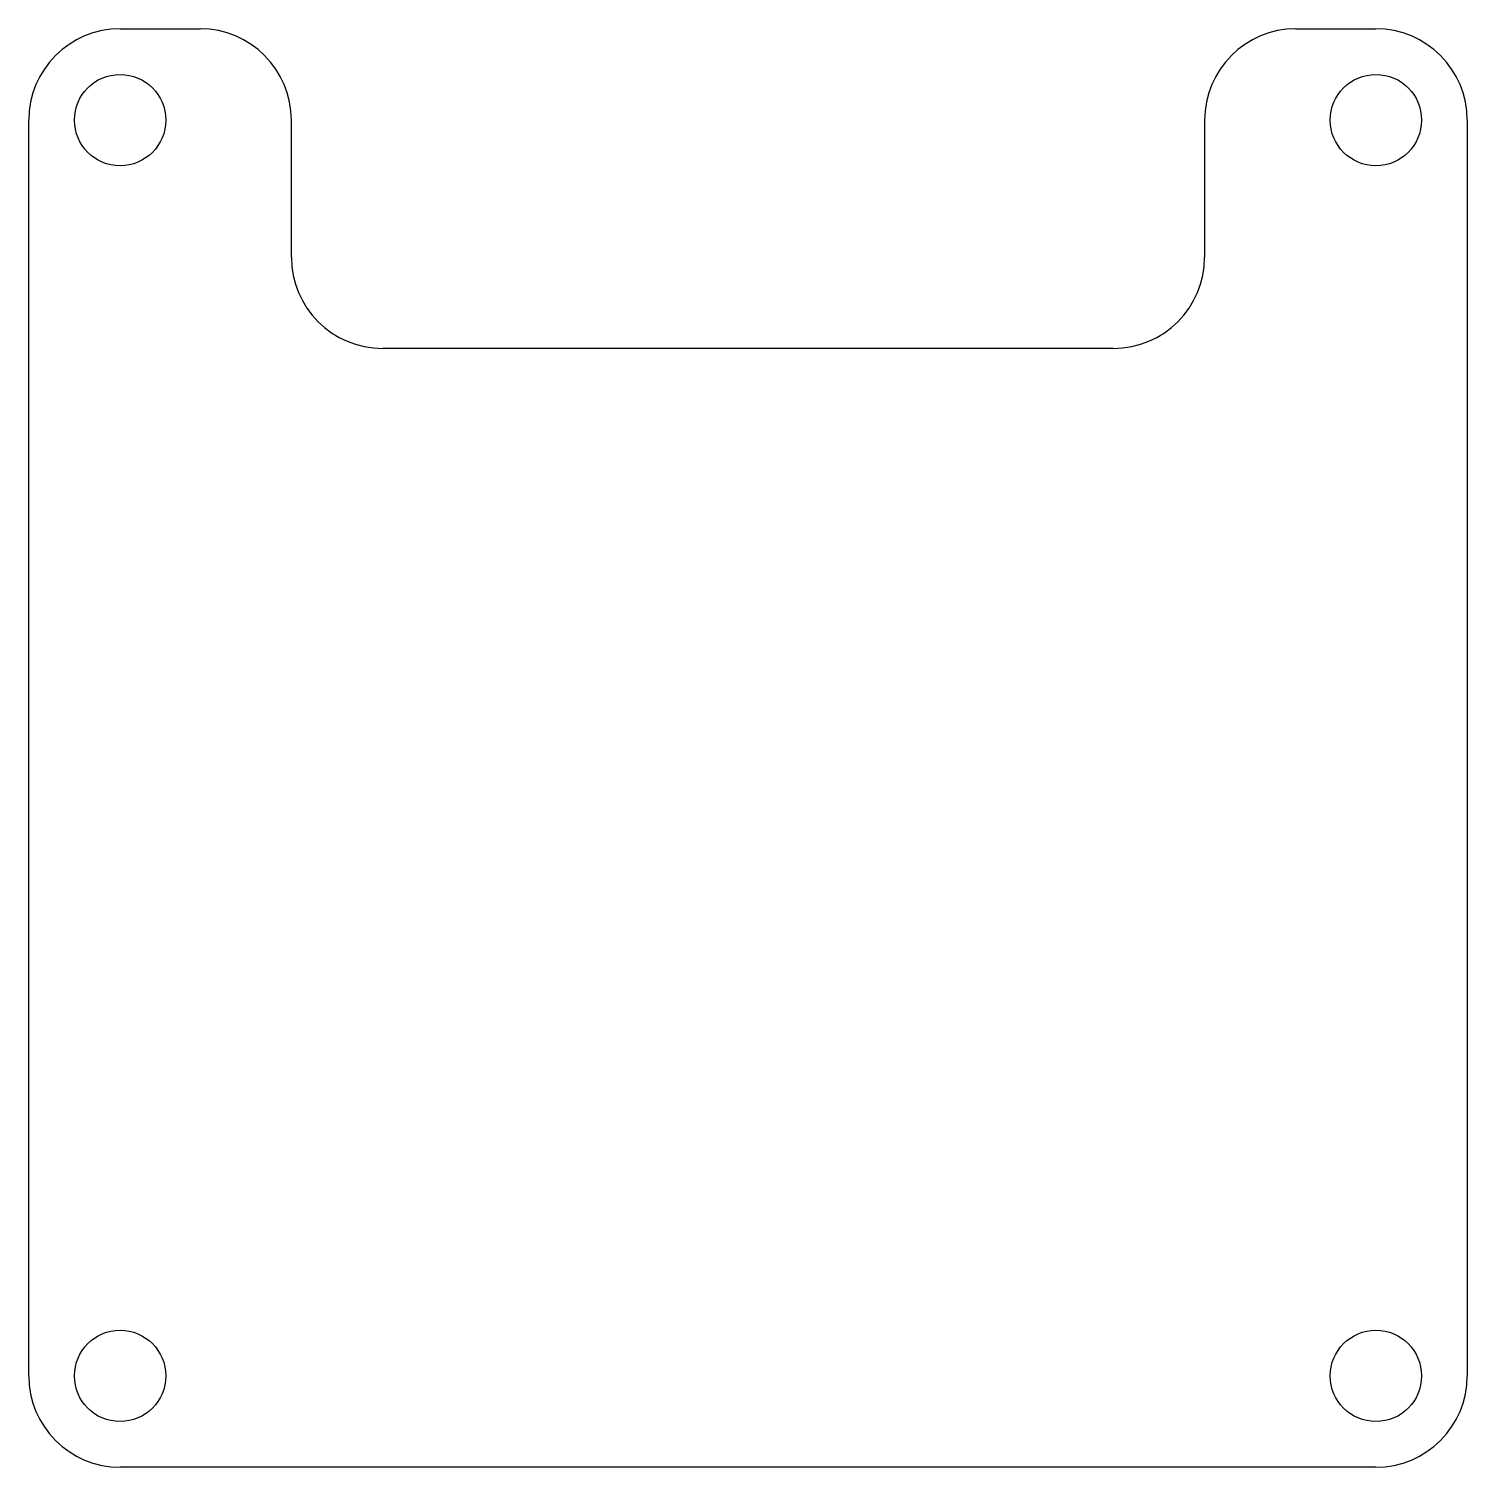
# Model space of a CAD drawing. Header units: millimetres. Extents: x -15.8 to 15.8, y -15.8 to 15.8.
import ezdxf

# ---------------------------------------------------------------- set-up
doc = ezdxf.new("R2010")
doc.units = ezdxf.units.MM
doc.layers.add('Shape2DView', color=7, linetype='CONTINUOUS')

msp = doc.modelspace()

# ---------------------------------------------------------------- linework, layer by layer
at = {"layer": 'Shape2DView'}
for p, q in [((-13.75, 15.75), (-12, 15.75)), ((12, 15.75), (13.75, 15.75)), ((-15.75, -13.75), (-15.75, 13.75)), ((-10, 10.75), (-10, 13.75)), ((10, 13.75), (10, 10.75)), ((15.75, 13.75), (15.75, -13.75)), ((8, 8.75), (-8, 8.75)), ((13.75, -15.75), (-13.75, -15.75))]:
    msp.add_line(p, q, dxfattribs=at)
for centre in [(-13.75, 13.75), (13.75, 13.75), (-13.75, -13.75), (13.75, -13.75)]:
    msp.add_circle(centre, 1, dxfattribs=at)
for centre, start, end in [((-13.75, 13.75), 90, 180), ((-12, 13.75), 0, 90), ((12, 13.75), 90, 180), ((13.75, 13.75), 0, 90), ((-8, 10.75), 180, -90), ((8, 10.75), -90, 0), ((-13.75, -13.75), 180, -90), ((13.75, -13.75), -90, 0)]:
    msp.add_arc(centre, 2, start, end, dxfattribs=at)

doc.saveas('drawing.dxf')
